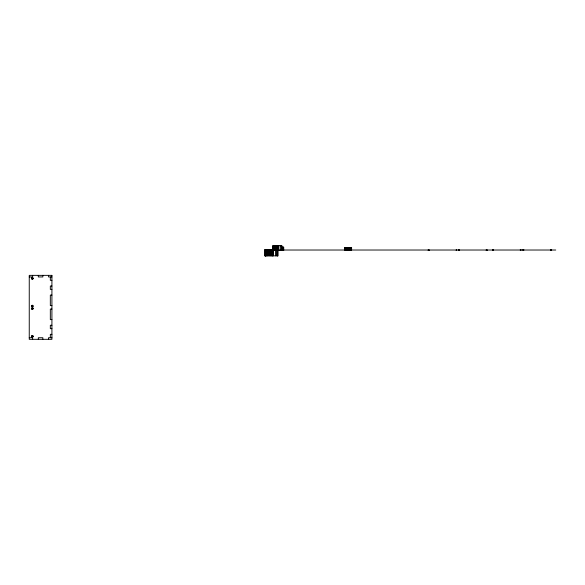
<?xml version="1.0" encoding="UTF-8"?>
<svg xmlns="http://www.w3.org/2000/svg" width="585" height="585" viewBox="0 0 585 585"><rect width="100%" height="100%" fill="white"/><g stroke="black" fill="none" stroke-linecap="round" stroke-linejoin="round"><path stroke-width="0.88" d="M32.314 278.167C32.526 277.027 32.146 279.813 32.424 278.416M32.314 308.361C32.453 307.074 32.329 310.196 32.307 308.544M32.314 305.948C32.453 304.661 32.329 307.783 32.307 306.13M32.424 278.913C31.802 278.029 33.469 278.577 32.555 278.299M32.424 309.099L32.431 308.544M32.424 306.686L32.431 306.13M32.307 336.317L32.424 336.872L32.438 335.768L32.643 336.58L31.978 336.302L32.372 335.922M32.921 278.423L31.817 278.409L32.372 278.299M32.014 278.409C32.914 277.217 32.643 279.462 31.817 278.409M32.555 308.485C33.754 308.675 30.749 308.485 32.372 308.485M31.817 306.182C33.586 306.452 32.109 305.765 32.014 306.182M32.307 278.906L32.321 277.802M32.021 308.478C32.935 309.714 32.636 307.264 31.817 308.595M31.817 336.251L32.921 336.382L31.817 336.251L32.431 336.258L32.307 336.872L32.321 335.761M32.307 309.099L32.321 307.988M32.307 306.686L32.321 305.575M32.431 278.175L32.438 277.802M32.431 305.948L32.438 305.575M32.431 308.361L32.438 307.988M32.314 336.134L32.438 335.768M428.183 250.087L429.229 250.087L428.096 250.087M456.797 250.087L456.11 250.087M521.103 249.963L520.277 249.963L520.972 249.963M456.241 250.087L456.622 250.08M281.502 247.236L283.732 247.236L283.732 250.424L277.348 250.424M555.75 250.022L272.464 250.022L272.464 245.678L281.926 245.678L281.926 250.022M29.25 276.946L32.65 276.946L32.65 275.359M51.919 276.946L48.518 276.946L48.518 275.359M51.919 280.347L50.332 280.347L50.332 276.946M51.919 286.014L50.332 286.014L50.332 289.414L51.919 289.414M51.919 295.081L50.332 295.081L50.332 305.597L51.919 305.597M51.919 309.041L50.332 309.041L50.332 319.6L51.919 319.6M51.919 325.267L50.332 325.267L50.332 328.668L51.919 328.668M51.919 334.335L50.332 334.335L50.332 337.735M29.25 337.735L32.65 337.735L32.65 339.322M51.919 337.735L48.518 337.735L48.518 339.322M31.817 278.292L32.928 278.306M31.817 306.065L32.928 306.079M31.817 308.478L32.928 308.492M32.365 308.544L32.921 308.609M351.607 250.022L351.607 247.616L344.594 247.616L344.594 250.022M351.241 247.616L351.241 250.022M351.154 247.616L351.139 250.022M350.971 247.616L351.015 250.022M350.92 247.616L350.92 250.022M350.817 247.616L350.788 250.022M350.569 247.616L350.569 250.022M350.283 247.616L350.283 250.022M349.947 247.616L349.947 250.022M349.574 247.616L349.574 250.022M349.157 247.616L349.157 250.022M348.814 247.616L348.814 250.022M348.536 247.616L348.536 250.022M348.324 247.616L348.324 250.022M348.075 247.616L348.075 250.022M347.731 247.616L347.731 250.022M347.307 247.616L347.307 250.022M346.832 247.616L346.832 250.022M346.437 247.616L346.437 250.022M346.086 247.616L346.086 250.022M345.779 247.616L345.779 250.022M345.523 247.616L345.523 250.022M345.399 247.616L345.399 250.022M345.311 247.616L345.23 250.022M345.165 247.616L345.143 250.022M345.048 247.616L345.084 250.022M283.367 247.236L283.389 250.424M283.279 247.236L283.235 250.424M283.14 247.236L283.184 250.424M283.045 247.236L283.045 250.424M282.921 247.236L282.943 250.424M282.701 247.236L282.701 250.424M282.416 247.236L282.416 250.424M282.094 247.236L282.094 250.424M281.721 247.236L281.721 250.424M281.37 245.678L281.37 250.022M281.246 245.678L281.246 250.022M280.142 245.678L280.142 250.022M278.475 245.678L278.475 250.022M278.431 245.678L278.328 250.022L278.292 245.678M278.058 245.678L278.058 250.022M277.729 245.678L277.729 250.022M277.363 249.568L277.378 255.835M277.341 245.678L277.297 255.835M277.158 249.568L277.1 255.835M277.005 249.568L277.005 255.835M276.895 245.678L276.895 250.022M276.391 245.678L276.391 250.022M275.835 245.678L275.835 250.022M275.513 249.568L275.513 255.835M275.257 245.678L275.257 250.022M274.731 245.678L274.731 250.022M274.263 245.678L274.263 250.022M273.853 245.678L273.853 250.022M273.517 245.678L273.517 250.022M273.327 245.678L273.107 255.835M273.041 249.568L273.041 255.835M272.837 249.568L272.837 255.835M272.508 249.568L272.508 255.835M272.032 249.568L272.032 255.835M271.477 249.568L271.477 255.835M270.833 249.568L270.833 255.835M270.109 249.568L270.109 255.835M269.305 249.568L269.305 255.835M268.471 249.568L268.471 255.835M267.718 249.568L267.718 255.835M267.045 249.568L267.045 255.835M266.453 249.568L266.453 255.835M265.97 249.568L265.97 255.835M265.809 249.568L265.809 255.835M265.722 249.568L265.729 255.835M265.59 255.835L265.524 249.568L265.414 255.835M265.349 249.568L265.349 255.835M42.851 275.359L42.851 276.946L38.317 276.946L38.317 275.359M42.851 339.322L42.851 337.735L38.317 337.735L38.317 339.322M458.355 250.087L459.474 250.087L458.413 250.087M522.763 249.963L523.853 249.963L522.763 249.963M486.172 250.087L487.239 250.087L486.172 250.087M492.555 249.963L493.616 249.963L492.555 249.963M550.558 249.963L551.626 249.963L550.558 249.963M278.072 249.568L264.449 249.568L264.449 255.835L278.072 255.835L278.072 249.568M51.919 275.359L29.25 275.359L29.25 339.322L51.919 339.322L51.919 275.359M31.919 309.282A0.877 0.877 0 0 0 33.243 308.544A0.877 0.877 0 0 0 31.941 307.768A0.877 0.877 0 0 0 31.919 309.282M31.919 337.062A0.877 0.877 0 0 0 33.243 336.317A0.877 0.877 0 0 0 31.941 335.541A0.877 0.877 0 0 0 31.919 337.062M31.919 279.096A0.877 0.877 0 0 0 33.243 278.358A0.877 0.877 0 0 0 31.941 277.582A0.877 0.877 0 0 0 31.919 279.096M31.919 306.869A0.877 0.877 0 0 0 33.243 306.13A0.877 0.877 0 0 0 31.941 305.355A0.877 0.877 0 0 0 31.919 306.869"/></g></svg>
